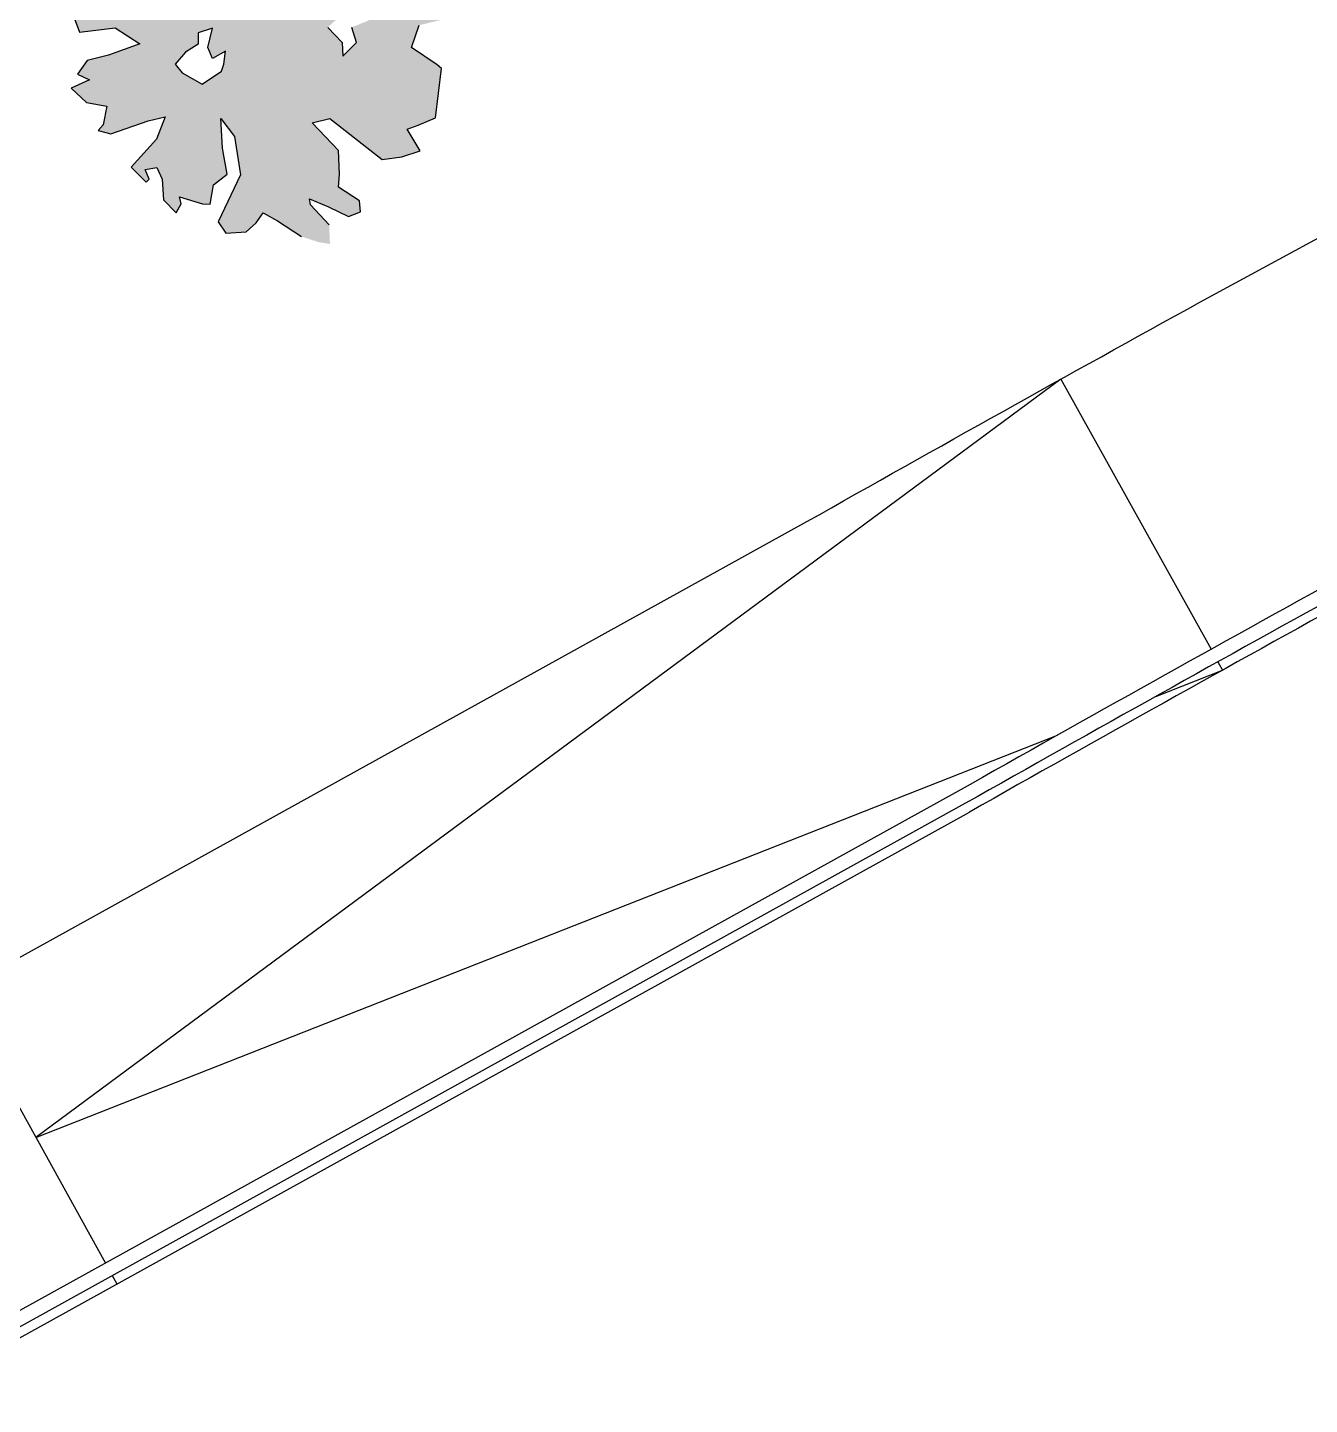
# Model space of a CAD drawing. Header units: millimetres. Extents: x 441156 to 441876, y 4514765 to 4515211.
# Drawn here: x 441409.54 to 441416.28, y 4514816.78 to 4514824.02 of the extents above; entities that cross this region are included whole.
import ezdxf

# ---------------------------------------------------------------- set-up
doc = ezdxf.new("R2010")
doc.units = ezdxf.units.MM
doc.layers.add('01_piscinas', color=254, linetype='Continuous')

msp = doc.modelspace()

# ---------------------------------------------------------------- hatches: boundary and pattern name
at = {"layer": '01_piscinas'}
h = msp.add_hatch(dxfattribs=at)
h.set_pattern_fill('DOTS', color=256, scale=0.0396, style=0)
h.set_pattern_definition([(0, (437997.70437, 4512649.501485), (0.014597253, 0.029194506), [0, -0.029194506])])
h.paths.add_polyline_path([(441411.14456132, 4514824.30053834), (441411.13549583, 4514824.34362566), (441411.18995966, 4514824.41821035), (441411.30576115, 4514824.47019667), (441411.3997137, 4514824.65147844), (441411.34467207, 4514824.76350011), (441411.23026255, 4514824.87929425), (441411.0969082, 4514824.79432881), (441411.07351274, 4514824.81800741), (441411.08221687, 4514824.89942397), (441411.18603942, 4514824.92405258), (441411.10108954, 4514824.96497941), (441411.03493055, 4514824.93601978), (441411.0000464, 4514824.87553056), (441410.97577941, 4514824.94514237), (441410.99595713, 4514824.97546486), (441411.02674172, 4514825.00074539), (441411.01554677, 4514825.05725072), (441410.9175149, 4514825.04359364), (441410.86216445, 4514824.87968027), (441410.8468908, 4514824.77100063), (441410.76647366, 4514824.79038381), (441410.70476469, 4514824.86979565), (441410.65337914, 4514824.93863538), (441410.55432086, 4514824.96562251), (441410.47193396, 4514825.00383158), (441410.41577386, 4514824.88591256), (441410.28908686, 4514824.83355694), (441410.27403478, 4514824.73034632), (441410.29228952, 4514824.64429396), (441410.33382078, 4514824.53455962), (441410.23688714, 4514824.54800985), (441410.20243138, 4514824.43064939), (441410.31787212, 4514824.27432993), (441410.4251811, 4514824.18267832), (441410.34725993, 4514824.1317111), (441410.21157446, 4514824.19007543), (441410.11536775, 4514824.28744646), (441410.00862599, 4514824.45761098), (441409.95461045, 4514824.46153583), (441409.82512894, 4514824.33873857), (441409.82790836, 4514824.27391833), (441409.89049399, 4514824.21614477), (441409.89824449, 4514824.14060001), (441409.8126347, 4514824.16523868), (441409.77277466, 4514824.11535509), (441409.81665214, 4514823.99755286), (441410.00445523, 4514824.0218411), (441410.13363306, 4514823.93627482), (441409.96884416, 4514823.87743108), (441409.85676577, 4514823.84989544), (441409.80508649, 4514823.77806201), (441409.86877037, 4514823.74739577), (441409.772327, 4514823.70403589), (441409.85317733, 4514823.62790036), (441409.96071302, 4514823.60928927), (441409.94046829, 4514823.51133414), (441409.91487635, 4514823.48079812), (441409.98184499, 4514823.46376342), (441410.17681563, 4514823.53154177), (441410.26702999, 4514823.55311097), (441410.22163165, 4514823.43543896), (441410.08842704, 4514823.28819101), (441410.16643094, 4514823.20924309), (441410.18338577, 4514823.22599518), (441410.16108855, 4514823.27678109), (441410.2237412, 4514823.28664017), (441410.25101432, 4514823.22524864), (441410.257445, 4514823.11712756), (441410.32506359, 4514823.04869062), (441410.35131544, 4514823.09551481), (441410.34202838, 4514823.1331331), (441410.4622956, 4514823.09594314), (441410.50286265, 4514823.09436675), (441410.52048252, 4514823.19497851), (441410.59314916, 4514823.25114009), (441410.56895401, 4514823.38850342), (441410.55908401, 4514823.54515658), (441410.63095671, 4514823.44976472), (441410.66340257, 4514823.24773692), (441410.54511087, 4514823.00086282), (441410.58604924, 4514822.94247295), (441410.69189862, 4514822.94821791), (441410.74520715, 4514822.99575304), (441410.78249939, 4514823.04823551), (441410.85668751, 4514823.00706166), (441410.98323567, 4514822.92403311), (441411.07409998, 4514822.89420009), (441411.13325112, 4514822.8850775), (441411.12916184, 4514822.9850118), (441411.03060891, 4514823.09045072), (441411.0265145, 4514823.12281352), (441411.12491769, 4514823.07965711), (441411.2310765, 4514823.02852745), (441411.29438907, 4514823.05467469), (441411.28860834, 4514823.11139354), (441411.1778549, 4514823.18400573), (441411.18333133, 4514823.251733), (441411.17749867, 4514823.37608111), (441411.03991527, 4514823.52102286), (441411.13297124, 4514823.54528556), (441411.40842665, 4514823.32850371), (441411.51181087, 4514823.34231318), (441411.60787298, 4514823.37479615), (441411.53938285, 4514823.48916629), (441411.59706443, 4514823.50974988), (441411.68799576, 4514823.54754949), (441411.72017746, 4514823.80818197), (441411.69656524, 4514823.82651045), (441411.56219476, 4514823.91733222), (441411.60212181, 4514824.03484845), (441411.72787027, 4514824.06550464), (441411.76048517, 4514824.26938477), (441411.65630639, 4514824.43683153), (441411.63869647, 4514824.40391016), (441411.63971774, 4514824.29569445), (441411.59358672, 4514824.35933982), (441411.62924971, 4514824.43612058), (441411.61771424, 4514824.48715351), (441411.57048498, 4514824.52369157), (441411.51886759, 4514824.45191928), (441411.48632966, 4514824.38336217), (441411.35079393, 4514824.379444), (441411.24303152, 4514824.32501457)])
h.paths.add_polyline_path([(441410.73068335, 4514824.31349141), (441410.70546731, 4514824.29248973), (441410.64242719, 4514824.35549476), (441410.59199511, 4514824.39329778), (441410.55417104, 4514824.35129442), (441410.50373895, 4514824.38909744), (441410.55417104, 4514824.50670682), (441410.59199511, 4514824.56971184), (441410.6256165, 4514824.61171519), (441410.72227801, 4514824.59071351), (441410.7390887, 4514824.54871017), (441410.76010207, 4514824.51090715), (441410.68445394, 4514824.43530112), (441410.69706196, 4514824.40169844)], flags=16)
h.paths.add_polyline_path([(441411.12153204, 4514824.0236683), (441411.25601762, 4514824.14547801), (441411.3568818, 4514824.12867667), (441411.3400711, 4514824.06147131), (441411.24761227, 4514824.0236683), (441411.27282832, 4514823.94386193), (441411.20138286, 4514823.87245624), (441411.19718018, 4514823.94386193)], flags=16)
h.paths.add_polyline_path([(441410.51634697, 4514824.01946796), (441410.49113093, 4514823.91865992), (441410.51634697, 4514823.85985523), (441410.58358975, 4514823.89765825), (441410.57518441, 4514823.83045288), (441410.56257639, 4514823.79264987), (441410.4617122, 4514823.72544451), (441410.35664535, 4514823.78424921), (441410.31882128, 4514823.83045288), (441410.37345605, 4514823.89345791), (441410.44069883, 4514823.93546126), (441410.44069883, 4514823.99426595)], flags=16)

# ---------------------------------------------------------------- linework, layer by layer
for p, q in [((441409.77277466, 4514824.11535509, 0.00000053), (441409.81665214, 4514823.99755286, 0.00000053)), ((441409.81665214, 4514823.99755286, 0.00000053), (441410.00445523, 4514824.0218411, 0.00000053)), ((441410.00445523, 4514824.0218411, 0.00000053), (441410.13363306, 4514823.93627483, 0.00000053)), ((441411.12153204, 4514824.0236683, 0.00000053), (441411.19718018, 4514823.94386193, 0.00000053)), ((441411.27282832, 4514823.94386193, 0.00000053), (441411.24761227, 4514824.0236683, 0.00000053)), ((441411.56219476, 4514823.91733222, 0.00000053), (441411.60212181, 4514824.03484845, 0.00000053)), ((441410.51634697, 4514824.01946796, 0.00000053), (441410.44069883, 4514823.99426595, 0.00000053)), ((441410.44069883, 4514823.99426595, 0.00000053), (441410.44069883, 4514823.93546126, 0.00000053)), ((441410.49113093, 4514823.91865992, 0.00000053), (441410.51634697, 4514824.01946796, 0.00000053)), ((441409.96884416, 4514823.87743108, 0.00000053), (441409.85676577, 4514823.84989544, 0.00000053)), ((441410.13363306, 4514823.93627483, 0.00000053), (441409.96884416, 4514823.87743108, 0.00000053)), ((441410.37345605, 4514823.89345791, 0.00000053), (441410.31882128, 4514823.83045289, 0.00000053)), ((441410.44069883, 4514823.93546126, 0.00000053), (441410.37345605, 4514823.89345791, 0.00000053)), ((441410.51634697, 4514823.85985523, 0.00000053), (441410.49113093, 4514823.91865992, 0.00000053)), ((441410.58358975, 4514823.89765825, 0.00000053), (441410.51634697, 4514823.85985523, 0.00000053)), ((441410.57518441, 4514823.83045289, 0.00000053), (441410.58358975, 4514823.89765825, 0.00000053)), ((441411.19718018, 4514823.94386193, 0.00000053), (441411.20138286, 4514823.87245624, 0.00000053)), ((441411.20138286, 4514823.87245624, 0.00000053), (441411.27282832, 4514823.94386193, 0.00000053)), ((441411.69656524, 4514823.82651045, 0.00000053), (441411.56219476, 4514823.91733222, 0.00000053)), ((441409.85676577, 4514823.84989544, 0.00000053), (441409.80508649, 4514823.77806202, 0.00000053)), ((441410.31882128, 4514823.83045289, 0.00000053), (441410.35664535, 4514823.78424921, 0.00000053)), ((441410.56257639, 4514823.79264987, 0.00000053), (441410.57518441, 4514823.83045289, 0.00000053)), ((441411.68799576, 4514823.54754949, 0.00000053), (441411.72017746, 4514823.80818197, 0.00000053)), ((441411.72017746, 4514823.80818197, 0.00000053), (441411.69656524, 4514823.82651045, 0.00000053)), ((441409.86877037, 4514823.74739577, 0.00000053), (441409.772327, 4514823.70403589, 0.00000053)), ((441409.80508649, 4514823.77806202, 0.00000053), (441409.86877037, 4514823.74739577, 0.00000053)), ((441410.35664535, 4514823.78424921, 0.00000053), (441410.4617122, 4514823.72544451, 0.00000053)), ((441410.4617122, 4514823.72544451, 0.00000053), (441410.56257639, 4514823.79264987, 0.00000053)), ((441409.772327, 4514823.70403589, 0.00000053), (441409.85317733, 4514823.62790036, 0.00000053)), ((441409.85317733, 4514823.62790036, 0.00000053), (441409.96071302, 4514823.60928927, 0.00000053)), ((441409.96071302, 4514823.60928927, 0.00000053), (441409.94046829, 4514823.51133415, 0.00000053)), ((441409.98184499, 4514823.46376342, 0.00000053), (441410.17681563, 4514823.53154177, 0.00000053)), ((441410.17681563, 4514823.53154177, 0.00000053), (441410.26702999, 4514823.55311097, 0.00000053)), ((441410.26702999, 4514823.55311097, 0.00000053), (441410.22163165, 4514823.43543897, 0.00000053)), ((441410.56895401, 4514823.38850342, 0.00000053), (441410.55908401, 4514823.54515658, 0.00000053)), ((441410.55908401, 4514823.54515658, 0.00000053), (441410.63095671, 4514823.44976472, 0.00000053)), ((441411.03991527, 4514823.52102286, 0.00000053), (441411.13297124, 4514823.54528557, 0.00000053)), ((441411.17749867, 4514823.37608111, 0.00000053), (441411.03991527, 4514823.52102286, 0.00000053)), ((441411.13297124, 4514823.54528557, 0.00000053), (441411.40842665, 4514823.32850371, 0.00000053)), ((441411.59706443, 4514823.50974988, 0.00000053), (441411.68799576, 4514823.54754949, 0.00000053)), ((441409.94046829, 4514823.51133415, 0.00000053), (441409.91487635, 4514823.48079813, 0.00000053)), ((441409.91487635, 4514823.48079813, 0.00000053), (441409.98184499, 4514823.46376342, 0.00000053)), ((441410.63095671, 4514823.44976472, 0.00000053), (441410.66340257, 4514823.24773692, 0.00000053)), ((441411.53938285, 4514823.48916629, 0.00000053), (441411.59706443, 4514823.50974988, 0.00000053)), ((441411.60787298, 4514823.37479615, 0.00000053), (441411.53938285, 4514823.48916629, 0.00000053)), ((441410.22163165, 4514823.43543897, 0.00000053), (441410.08842704, 4514823.28819101, 0.00000053)), ((441410.59314916, 4514823.25114009, 0.00000053), (441410.56895401, 4514823.38850342, 0.00000053)), ((441411.18333133, 4514823.251733, 0.00000053), (441411.17749867, 4514823.37608111, 0.00000053)), ((441411.51181087, 4514823.34231318, 0.00000053), (441411.60787298, 4514823.37479615, 0.00000053)), ((441411.40842665, 4514823.32850371, 0.00000053), (441411.51181087, 4514823.34231318, 0.00000053)), ((441410.08842704, 4514823.28819101, 0.00000053), (441410.16643094, 4514823.20924309, 0.00000053)), ((441410.16108855, 4514823.27678109, 0.00000053), (441410.2237412, 4514823.28664017, 0.00000053)), ((441410.18338577, 4514823.22599518, 0.00000053), (441410.16108855, 4514823.27678109, 0.00000053)), ((441410.16643094, 4514823.20924309, 0.00000053), (441410.18338577, 4514823.22599518, 0.00000053)), ((441410.2237412, 4514823.28664017, 0.00000053), (441410.25101432, 4514823.22524864, 0.00000053)), ((441410.52048252, 4514823.19497851, 0.00000053), (441410.59314916, 4514823.25114009, 0.00000053)), ((441410.66340257, 4514823.24773692, 0.00000053), (441410.54511087, 4514823.00086282, 0.00000053)), ((441411.1778549, 4514823.18400573, 0.00000053), (441411.18333133, 4514823.251733, 0.00000053)), ((441410.25101432, 4514823.22524864, 0.00000053), (441410.257445, 4514823.11712756, 0.00000053)), ((441410.50286265, 4514823.09436676, 0.00000053), (441410.52048252, 4514823.19497851, 0.00000053)), ((441411.28860834, 4514823.11139355, 0.00000053), (441411.1778549, 4514823.18400573, 0.00000053)), ((441410.257445, 4514823.11712756, 0.00000053), (441410.32506359, 4514823.04869062, 0.00000053)), ((441410.32506359, 4514823.04869062, 0.00000053), (441410.35131544, 4514823.09551481, 0.00000053)), ((441410.35131544, 4514823.09551481, 0.00000053), (441410.34202838, 4514823.13313311, 0.00000053)), ((441410.34202838, 4514823.13313311, 0.00000053), (441410.4622956, 4514823.09594314, 0.00000053)), ((441410.4622956, 4514823.09594314, 0.00000053), (441410.50286265, 4514823.09436676, 0.00000053)), ((441411.03060891, 4514823.09045072, 0.00000053), (441411.0265145, 4514823.12281352, 0.00000053)), ((441411.0265145, 4514823.12281352, 0.00000053), (441411.12491769, 4514823.07965712, 0.00000053)), ((441411.12916184, 4514822.9850118, 0.00000053), (441411.03060891, 4514823.09045072, 0.00000053)), ((441411.29438907, 4514823.05467469, 0.00000053), (441411.28860834, 4514823.11139355, 0.00000053)), ((441410.74520715, 4514822.99575304, 0.00000053), (441410.78249939, 4514823.04823551, 0.00000053)), ((441410.78249939, 4514823.04823551, 0.00000053), (441410.85668751, 4514823.00706166, 0.00000053)), ((441411.12491769, 4514823.07965712, 0.00000053), (441411.2310765, 4514823.02852745, 0.00000053)), ((441411.2310765, 4514823.02852745, 0.00000053), (441411.29438907, 4514823.05467469, 0.00000053)), ((441410.54511087, 4514823.00086282, 0.00000053), (441410.58604924, 4514822.94247295, 0.00000053)), ((441410.58604924, 4514822.94247295, 0.00000053), (441410.69189862, 4514822.94821792, 0.00000053)), ((441410.69189862, 4514822.94821792, 0.00000053), (441410.74520715, 4514822.99575304, 0.00000053)), ((441410.85668751, 4514823.00706166, 0.00000053), (441410.98323567, 4514822.92403312, 0.00000053)), ((441407.59343455, 4514816.07857971, 0.00000053), (441414.4956134, 4514819.8980023, 0.00000053)), ((441409.16123723, 4514818.95664538, 0.00000211), (441409.95244361, 4514817.52683558, 0.00000136)), ((441409.98875692, 4514817.46121284, 0.00000132), (441410.01296634, 4514817.41746336, 0.0000013))]:
    msp.add_line(p, q, dxfattribs=at)
for points, elevation in [([(441466.50933138, 4514836.84526939, 0.0164873178), (441462.64886087, 4514836.51536975, 0.0147570251), (441455.21056826, 4514835.40842934, 0.0064753203), (441449.43394452, 4514834.10548181, 0.0081662383), (441442.20026749, 4514832.24974676, 0.0216544653), (441433.08082065, 4514829.13504235, 0.0203224531), (441424.79708432, 4514825.50445053, 0.0071301443), (441419.23832523, 4514822.6439482, 0.0002218274), (441419.06670399, 4514822.55241672), (441417.77749905, 4514821.85298122), (441416.48861214, 4514821.15371826, 0.0026809456), (441414.4360636, 4514820.00791291), (441407.53444546, 4514816.1888006), (441404.91942541, 4514814.745731), (441397.00515999, 4514810.37833203), (441392.06224178, 4514807.63872531), (441378.89300348, 4514800.33969015), (441378.77896771, 4514800.27586286), (441389.56091333, 4514782.27945409)], 0.00000053), ([(441466.50734819, 4514836.77006272, 0.0164621357), (441462.65770676, 4514836.44089324, 0.0147546948), (441455.22496032, 4514835.33481359, 0.0064740219), (441449.45139266, 4514834.03253962, 0.0081654849), (441442.22075273, 4514832.17759532, 0.021652917), (441433.10811131, 4514829.06518378, 0.0203218385), (441424.83020235, 4514825.4371581, 0.0071298324), (441419.27359003, 4514822.5777561, 0.0002215412), (441419.1022488, 4514822.48637409), (441417.8132644, 4514821.78705824), (441416.52459804, 4514821.08791493, 0.002681048), (441414.47267497, 4514819.94245511), (441407.57072041, 4514816.12315664), (441404.95566199, 4514814.68006586), (441397.04145716, 4514810.31270033), (441392.09859948, 4514807.57312716), (441378.92949796, 4514800.27416781), (441378.88300432, 4514800.24814472), (441389.62525036, 4514782.31799947)], 0.00000053), ([(441406.78968432, 4514817.63388165), (441413.64136067, 4514821.42535793, -0.0026787406), (441415.7074578, 4514822.5786478), (441417.00111384, 4514823.28049818), (441418.29508792, 4514823.98252109, -0.0002279926), (441418.47278544, 4514824.07729607, -0.0071368386), (441424.07804788, 4514826.96163381, -0.0083010012), (441427.47498758, 4514828.54905541)], 0.00000131)]:
    msp.add_lwpolyline(points, format="xyb", dxfattribs=dict(at, elevation=elevation))
at = {"layer": '01_piscinas', "elevation": 0.00000133}
for points in [[(441414.97665631, 4514822.17403228), (441409.58710179, 4514818.18705437), (441414.95972729, 4514820.3029878)], [(441414.97665631, 4514822.17403228), (441415.76645454, 4514820.75387326)], [(441415.47697117, 4514820.50669707), (441415.82720698, 4514820.64463255)], [(441415.80290671, 4514820.68832756), (441415.82720698, 4514820.64463255)]]:
    msp.add_lwpolyline(points, dxfattribs=at)
at = {"layer": '01_piscinas'}
msp.add_arc((441522.30722774, 4514629.17983192, 0.00000053), 219.08163934, 118.8646995923, 119.4791647344, dxfattribs=at)

doc.saveas('drawing.dxf')
